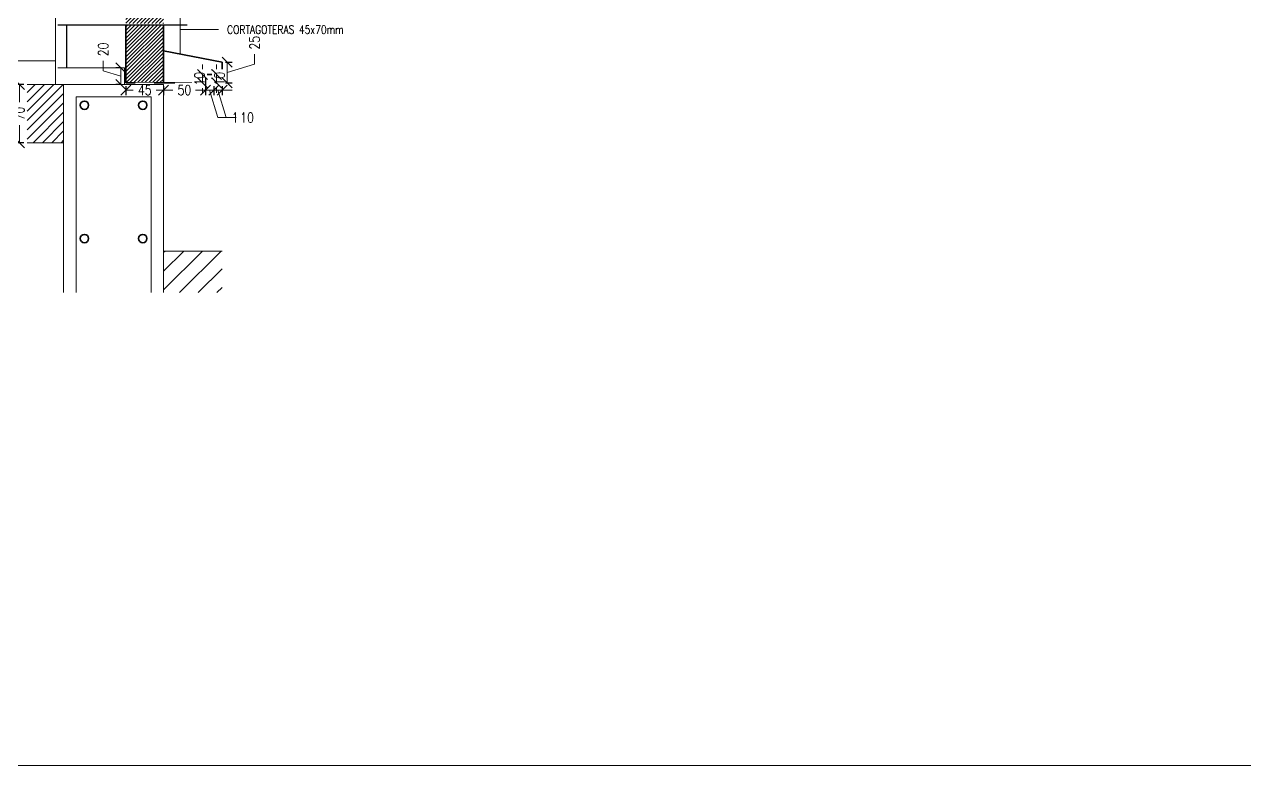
# Model space of a CAD drawing. Header units: metres. Extents: x -2 to 690, y -116 to 73.
# Drawn here: x 186.448 to 187.912, y 30.407 to 31.297 of the extents above; entities that cross this region are included whole.
import ezdxf

# ---------------------------------------------------------------- set-up
doc = ezdxf.new("R2010")
doc.units = ezdxf.units.M
doc.header["$LTSCALE"] = 5
doc.header["$MEASUREMENT"] = 0
doc.layers.get('0').update_dxf_attribs({"color": 30})
doc.layers.get('DEFPOINTS').update_dxf_attribs({"color": 210})
for name, color, linetype, lineweight in [('A-ANNO-DIMS', 3, 'Continuous', 18), ('A-ANNO-SYMB', 3, 'Continuous', 18), ('A-ANNO-TEXT', 3, 'Continuous', 18), ('A-DETL-PATT', 8, 'Continuous', 18), ('A-ELEV-MBE1', 7, 'Continuous', 35), ('A-ELEV-MBE2', 4, 'Continuous', 25)]:
    doc.layers.add(name, color=color, linetype=linetype, lineweight=lineweight)
doc.styles.add('E-ROMANS', font='romans.shx', dxfattribs={"width": 0.8})
doc.dimstyles.new('E-0010_TICK_12', dxfattribs={"dimscale": 0.001, "dimtxt": 12, "dimasz": 12, "dimexe": 6, "dimexo": 4, "dimgap": 6, "dimtad": 0, "dimdec": 0, "dimlfac": 1000, "dimzin": 0, "dimdsep": 46, "dimtxsty": 'E-ROMANS', "dimblk": 'OBLIQUE', "dimcen": 6, "dimclrd": 256, "dimclre": 256, "dimclrt": 256, "dimadec": 0, "dimazin": 0, "dimtfac": 1, "dimtdec": 0, "dimtmove": 1, "dimatfit": 3, "dimldrblk": 'OPEN90', "dimfxl": 1, "dimtfill": 1, "dimtolj": 1, "dimtzin": 0, "dimlwd": -1, "dimarcsym": 0})
doc.dimstyles.new('E-0100_TICK_12', dxfattribs={"dimscale": 0.001, "dimtxt": 120, "dimasz": 120, "dimexe": 60, "dimexo": 40, "dimgap": 60, "dimtad": 0, "dimzin": 0, "dimdsep": 46, "dimtxsty": 'E-ROMANS', "dimblk": 'OBLIQUE', "dimcen": 60, "dimclrd": 256, "dimclre": 256, "dimclrt": 256, "dimadec": 0, "dimazin": 0, "dimtfac": 1, "dimtmove": 1, "dimatfit": 3, "dimldrblk": 'OPEN90', "dimfxl": 1, "dimtfill": 1, "dimtolj": 1, "dimtzin": 0, "dimlwd": -1, "dimarcsym": 0})

# ---------------------------------------------------------------- blocks, each defined once
blk = doc.blocks.new('_Oblique')
at = {"color": 0, "linetype": 'ByBlock', "lineweight": -2}
blk.add_line((-0.5, -0.5), (0.5, 0.5), dxfattribs=at)
blk = doc.blocks.new('*D1786')
at = {"layer": 'A-ANNO-DIMS', "transparency": 16777216}
for p, q in [((186.5424080188817, 31.2408819341402), (186.5424080188817, 31.2528819341402)), ((186.5634080188817, 31.2345819341402), (186.5424080188817, 31.2408819341402)), ((186.5634080188817, 31.2245489550963), (186.5634080188817, 31.2446149131841))]:
    blk.add_line(p, q, dxfattribs=at)
at = {"layer": 'A-ANNO-DIMS', "lineweight": -2, "transparency": 16777216}
for p, q in [((186.5638663037295, 31.2446149131841), (186.5574080188817, 31.2446149131841)), ((186.5638663037295, 31.2245489550963), (186.5574080188817, 31.2245489550963))]:
    blk.add_line(p, q, dxfattribs=at)
at = {"layer": 'DEFPOINTS', "color": 0, "transparency": 16777216}
for p in [(186.5634080188817, 31.2446149131841), (186.5678663037295, 31.2446149131841), (186.5678663037295, 31.2245489550963)]:
    blk.add_point(p, dxfattribs=at)
at = {"layer": 'A-ANNO-DIMS', "transparency": 16777216, "xscale": 0.012, "yscale": 0.012, "zscale": 0.012, "rotation": 270}
blk.add_blockref('_Oblique', (186.5634080188817, 31.2245489550963), dxfattribs=at)
at = {"layer": 'A-ANNO-DIMS', "transparency": 16777216, "insert": (186.5424080188817, 31.26665336271166), "char_height": 0.012, "attachment_point": 5, "rotation": 90, "style": 'E-ROMANS', "bg_fill": 3, "box_fill_scale": 1.25, "bg_fill_color": 256, "bg_fill_true_color": 13158600, "bg_fill_transparency": 0}
blk.add_mtext('\\A1;20', dxfattribs=at)
at = {"layer": 'A-ANNO-DIMS', "transparency": 16777216, "xscale": 0.012, "yscale": 0.012, "zscale": 0.012, "rotation": 90}
blk.add_blockref('_Oblique', (186.5634080188817, 31.2446149131841), dxfattribs=at)
blk = doc.blocks.new('_Open90')
at = {"color": 0, "linetype": 'ByBlock', "lineweight": -2}
for p, q in [((0, 0), (-1, 0)), ((-0.5, 0.5), (0, 0)), ((0, 0), (-0.5, -0.5))]:
    blk.add_line(p, q, dxfattribs=at)
blk = doc.blocks.new('*D1787')
at = {"layer": 'A-ANNO-DIMS', "lineweight": -2, "transparency": 16777216}
for p, q in [((186.5697034355588, 31.22236062965951), (186.5697034355588, 31.21176394063907)), ((186.614851841249, 31.22243085280396), (186.614851841249, 31.21176394063907))]:
    blk.add_line(p, q, dxfattribs=at)
at = {"layer": 'A-ANNO-DIMS', "transparency": 16777216}
for p, q in [((186.5697034355588, 31.21776394063907), (186.5785062098325, 31.21776394063907)), ((186.614851841249, 31.21776394063907), (186.6060490669753, 31.21776394063907))]:
    blk.add_line(p, q, dxfattribs=at)
at = {"layer": 'DEFPOINTS', "color": 0, "transparency": 16777216}
for p in [(186.5697034355588, 31.22636062965951), (186.614851841249, 31.22643085280396), (186.614851841249, 31.21776394063907)]:
    blk.add_point(p, dxfattribs=at)
at = {"layer": 'A-ANNO-DIMS', "transparency": 16777216, "xscale": 0.012, "yscale": 0.012, "zscale": 0.012, "rotation": 180}
blk.add_blockref('_Oblique', (186.5697034355588, 31.21776394063907), dxfattribs=at)
at = {"layer": 'A-ANNO-DIMS', "transparency": 16777216, "xscale": 0.012, "yscale": 0.012, "zscale": 0.012}
blk.add_blockref('_Oblique', (186.614851841249, 31.21776394063907), dxfattribs=at)
at = {"layer": 'A-ANNO-DIMS', "transparency": 16777216, "insert": (186.5922776384039, 31.21776394063907), "char_height": 0.012, "attachment_point": 5, "style": 'E-ROMANS', "bg_fill": 3, "box_fill_scale": 1.25, "bg_fill_color": 256, "bg_fill_true_color": 13158600, "bg_fill_transparency": 0}
blk.add_mtext('\\A1;45', dxfattribs=at)
blk = doc.blocks.new('*D1788')
at = {"layer": 'A-ANNO-DIMS', "lineweight": -2, "transparency": 16777216}
for p, q in [((186.614851841249, 31.22236062965951), (186.614851841249, 31.21176394063907)), ((186.665016736454, 31.22236062965951), (186.665016736454, 31.21176394063907))]:
    blk.add_line(p, q, dxfattribs=at)
at = {"layer": 'A-ANNO-DIMS', "transparency": 16777216}
for p, q in [((186.614851841249, 31.21776394063907), (186.6261628602801, 31.21776394063907)), ((186.665016736454, 31.21776394063907), (186.6537057174229, 31.21776394063907))]:
    blk.add_line(p, q, dxfattribs=at)
at = {"layer": 'DEFPOINTS', "color": 0, "transparency": 16777216}
for p in [(186.614851841249, 31.22636062965951), (186.665016736454, 31.22636062965951), (186.665016736454, 31.21776394063907)]:
    blk.add_point(p, dxfattribs=at)
at = {"layer": 'A-ANNO-DIMS', "transparency": 16777216, "xscale": 0.012, "yscale": 0.012, "zscale": 0.012, "rotation": 180}
blk.add_blockref('_Oblique', (186.614851841249, 31.21776394063907), dxfattribs=at)
at = {"layer": 'A-ANNO-DIMS', "transparency": 16777216, "xscale": 0.012, "yscale": 0.012, "zscale": 0.012}
blk.add_blockref('_Oblique', (186.665016736454, 31.21776394063907), dxfattribs=at)
at = {"layer": 'A-ANNO-DIMS', "transparency": 16777216, "insert": (186.6399342888515, 31.21776394063907), "char_height": 0.012, "attachment_point": 5, "style": 'E-ROMANS', "bg_fill": 3, "box_fill_scale": 1.25, "bg_fill_color": 256, "bg_fill_true_color": 13158600, "bg_fill_transparency": 0}
blk.add_mtext('\\A1;50', dxfattribs=at)
blk = doc.blocks.new('*D1789')
at = {"layer": 'A-ANNO-DIMS', "transparency": 16777216}
for p, q in [((186.6617246219614, 31.23639360870341), (186.6617246219614, 31.24839360870341)), ((186.6617246219614, 31.22636062965951), (186.6617246219614, 31.21436062965951))]:
    blk.add_line(p, q, dxfattribs=at)
at = {"layer": 'A-ANNO-DIMS', "lineweight": -2, "transparency": 16777216}
for p, q in [((186.661016736454, 31.23639360870341), (186.6557246219614, 31.23639360870341)), ((186.661016736454, 31.22636062965951), (186.6557246219614, 31.22636062965951))]:
    blk.add_line(p, q, dxfattribs=at)
at = {"layer": 'A-ANNO-DIMS', "transparency": 16777216, "insert": (186.6580689532581, 31.23137711918147), "char_height": 0.012, "attachment_point": 5, "rotation": 90, "style": 'E-ROMANS', "bg_fill": 3, "box_fill_scale": 1.25, "bg_fill_color": 256, "bg_fill_true_color": 13158600, "bg_fill_transparency": 0}
blk.add_mtext('\\A1;10', dxfattribs=at)
at = {"layer": 'A-ANNO-DIMS', "transparency": 16777216}
blk.add_line((186.6617246219614, 31.22636062965951), (186.6617246219614, 31.23639360870341), dxfattribs=at)
at = {"layer": 'DEFPOINTS', "color": 0, "transparency": 16777216}
for p in [(186.6617246219614, 31.23639360870341), (186.665016736454, 31.23639360870341), (186.665016736454, 31.22636062965951)]:
    blk.add_point(p, dxfattribs=at)
at = {"layer": 'A-ANNO-DIMS', "transparency": 16777216, "xscale": 0.012, "yscale": 0.012, "zscale": 0.012}
for p, rotation in [((186.6617246219614, 31.23639360870341), 270), ((186.6617246219614, 31.22636062965951), 90)]:
    blk.add_blockref('_Oblique', p, dxfattribs=dict(at, rotation=rotation))
blk = doc.blocks.new('*D1790')
at = {"layer": 'A-ANNO-DIMS', "lineweight": -2, "transparency": 16777216}
for p, q in [((186.665016736454, 31.23239360870341), (186.665016736454, 31.21176394063907)), ((186.6750497154979, 31.23239360870341), (186.6750497154979, 31.21176394063907))]:
    blk.add_line(p, q, dxfattribs=at)
at = {"layer": 'A-ANNO-DIMS', "transparency": 16777216}
for p, q in [((186.665016736454, 31.21776394063907), (186.653016736454, 31.21776394063907)), ((186.6750497154979, 31.21776394063907), (186.665016736454, 31.21776394063907)), ((186.6750497154979, 31.21776394063907), (186.665016736454, 31.21776394063907)), ((186.6700332259759, 31.21776394063907), (186.6799332259759, 31.18476394063907)), ((186.6750497154979, 31.21776394063907), (186.6870497154979, 31.21776394063907)), ((186.6799332259759, 31.18476394063907), (186.6919332259759, 31.18476394063907))]:
    blk.add_line(p, q, dxfattribs=at)
at = {"layer": 'DEFPOINTS', "color": 0, "transparency": 16777216}
for p in [(186.665016736454, 31.23639360870341), (186.6750497154979, 31.23639360870341), (186.665016736454, 31.21776394063907)]:
    blk.add_point(p, dxfattribs=at)
at = {"layer": 'A-ANNO-DIMS', "transparency": 16777216, "xscale": 0.012, "yscale": 0.012, "zscale": 0.012}
blk.add_blockref('_Oblique', (186.665016736454, 31.21776394063907), dxfattribs=at)
at = {"layer": 'A-ANNO-DIMS', "transparency": 16777216, "xscale": 0.012, "yscale": 0.012, "zscale": 0.012, "rotation": 180}
blk.add_blockref('_Oblique', (186.6750497154979, 31.21776394063907), dxfattribs=at)
at = {"layer": 'A-ANNO-DIMS', "transparency": 16777216, "insert": (186.7050189402616, 31.18476394063907), "char_height": 0.012, "attachment_point": 5, "style": 'E-ROMANS', "bg_fill": 3, "box_fill_scale": 1.25, "bg_fill_color": 256, "bg_fill_true_color": 13158600, "bg_fill_transparency": 0}
blk.add_mtext('\\A1;10', dxfattribs=at)
blk = doc.blocks.new('*D1655')
at = {"layer": 'A-ANNO-DIMS', "transparency": 16777216}
for p, q in [((186.6783418299904, 31.23639360870341), (186.6783418299904, 31.24839360870341)), ((186.6783418299904, 31.22636062965951), (186.6783418299904, 31.21436062965951))]:
    blk.add_line(p, q, dxfattribs=at)
at = {"layer": 'A-ANNO-DIMS', "lineweight": -2, "transparency": 16777216}
for p, q in [((186.6790497154979, 31.23639360870341), (186.6843418299904, 31.23639360870341)), ((186.6790497154979, 31.22636062965951), (186.6843418299904, 31.22636062965951))]:
    blk.add_line(p, q, dxfattribs=at)
at = {"layer": 'A-ANNO-DIMS', "transparency": 16777216, "insert": (186.6819974986937, 31.23137711918147), "char_height": 0.012, "attachment_point": 5, "rotation": 90, "style": 'E-ROMANS', "bg_fill": 3, "box_fill_scale": 1.25, "bg_fill_color": 256, "bg_fill_true_color": 13158600, "bg_fill_transparency": 0}
blk.add_mtext('\\A1;10', dxfattribs=at)
at = {"layer": 'A-ANNO-DIMS', "transparency": 16777216}
blk.add_line((186.6783418299904, 31.22636062965951), (186.6783418299904, 31.23639360870341), dxfattribs=at)
at = {"layer": 'DEFPOINTS', "color": 0, "transparency": 16777216}
for p in [(186.6750497154979, 31.23639360870341), (186.6783418299904, 31.23639360870341), (186.6750497154979, 31.22636062965951)]:
    blk.add_point(p, dxfattribs=at)
at = {"layer": 'A-ANNO-DIMS', "transparency": 16777216, "xscale": 0.012, "yscale": 0.012, "zscale": 0.012}
for p, rotation in [((186.6783418299904, 31.23639360870341), 270), ((186.6783418299904, 31.22636062965951), 90)]:
    blk.add_blockref('_Oblique', p, dxfattribs=dict(at, rotation=rotation))
blk = doc.blocks.new('*D1791')
at = {"layer": 'A-ANNO-DIMS', "transparency": 16777216}
for p, q in [((186.6750497154979, 31.21776394063907), (186.6630497154979, 31.21776394063907)), ((186.6750497154979, 31.21776394063907), (186.6850826945345, 31.21776394063907)), ((186.6750497154979, 31.21776394063907), (186.6850826945345, 31.21776394063907)), ((186.6800662050162, 31.21776394063907), (186.6899662050162, 31.18476394063907)), ((186.6850826945345, 31.21776394063907), (186.6970826945345, 31.21776394063907)), ((186.6899662050162, 31.18476394063907), (186.7019662050162, 31.18476394063907))]:
    blk.add_line(p, q, dxfattribs=at)
at = {"layer": 'A-ANNO-DIMS', "lineweight": -2, "transparency": 16777216}
for p, q in [((186.6750497154979, 31.22236062965951), (186.6750497154979, 31.21176394063907)), ((186.6850826945345, 31.22236062965951), (186.6850826945345, 31.21176394063907))]:
    blk.add_line(p, q, dxfattribs=at)
at = {"layer": 'DEFPOINTS', "color": 0, "transparency": 16777216}
for p in [(186.6750497154979, 31.22636062965951), (186.6850826945345, 31.22636062965951), (186.6850826945345, 31.21776394063907)]:
    blk.add_point(p, dxfattribs=at)
at = {"layer": 'A-ANNO-DIMS', "transparency": 16777216, "xscale": 0.012, "yscale": 0.012, "zscale": 0.012}
blk.add_blockref('_Oblique', (186.6750497154979, 31.21776394063907), dxfattribs=at)
at = {"layer": 'A-ANNO-DIMS', "transparency": 16777216, "xscale": 0.012, "yscale": 0.012, "zscale": 0.012, "rotation": 180}
blk.add_blockref('_Oblique', (186.6850826945345, 31.21776394063907), dxfattribs=at)
at = {"layer": 'A-ANNO-DIMS', "transparency": 16777216, "insert": (186.7150519193019, 31.18476394063907), "char_height": 0.012, "attachment_point": 5, "style": 'E-ROMANS', "bg_fill": 3, "box_fill_scale": 1.25, "bg_fill_color": 256, "bg_fill_true_color": 13158600, "bg_fill_transparency": 0}
blk.add_mtext('\\A1;10', dxfattribs=at)
blk = doc.blocks.new('*D1792')
at = {"layer": 'A-ANNO-DIMS', "transparency": 16777216}
for p, q in [((186.7240826945345, 31.24880185345711), (186.7240826945345, 31.26080185345711)), ((186.6910826945345, 31.22636062965951), (186.6910826945345, 31.25144307725471)), ((186.6910826945345, 31.23890185345711), (186.7240826945345, 31.24880185345711))]:
    blk.add_line(p, q, dxfattribs=at)
at = {"layer": 'A-ANNO-DIMS', "lineweight": -2, "transparency": 16777216}
for p, q in [((186.6890826945345, 31.25144307725471), (186.6970826945345, 31.25144307725471)), ((186.6890826945345, 31.22636062965951), (186.6970826945345, 31.22636062965951))]:
    blk.add_line(p, q, dxfattribs=at)
at = {"layer": 'DEFPOINTS', "color": 0, "transparency": 16777216}
for p in [(186.6850826945345, 31.25144307725471), (186.6910826945345, 31.25144307725471), (186.6850826945345, 31.22636062965951)]:
    blk.add_point(p, dxfattribs=at)
at = {"layer": 'A-ANNO-DIMS', "transparency": 16777216, "xscale": 0.012, "yscale": 0.012, "zscale": 0.012}
for p, rotation in [((186.6910826945345, 31.25144307725471), 90), ((186.6910826945345, 31.22636062965951), 270)]:
    blk.add_blockref('_Oblique', p, dxfattribs=dict(at, rotation=rotation))
at = {"layer": 'A-ANNO-DIMS', "transparency": 16777216, "insert": (186.7240826945345, 31.27457328202857), "char_height": 0.012, "attachment_point": 5, "rotation": 90, "style": 'E-ROMANS', "bg_fill": 3, "box_fill_scale": 1.25, "bg_fill_color": 256, "bg_fill_true_color": 13158600, "bg_fill_transparency": 0}
blk.add_mtext('\\A1;25', dxfattribs=at)
blk = doc.blocks.new('*D1806')
at = {"layer": 'A-ANNO-DIMS', "lineweight": -2, "transparency": 16777216}
for p, q in [((186.4472462741349, 31.2245489550963), (186.4358447721195, 31.2245489550963)), ((186.4472462741349, 31.1545489550963), (186.4358447721195, 31.1545489550963))]:
    blk.add_line(p, q, dxfattribs=at)
at = {"layer": 'A-ANNO-DIMS', "transparency": 16777216}
for p, q in [((186.4418447721195, 31.2245489550963), (186.4418447721195, 31.20332038366772)), ((186.4418447721195, 31.1545489550963), (186.4418447721195, 31.17577752652487))]:
    blk.add_line(p, q, dxfattribs=at)
at = {"layer": 'DEFPOINTS', "color": 0, "transparency": 16777216}
for p in [(186.4512462741349, 31.2245489550963), (186.4418447721195, 31.1545489550963), (186.4512462741349, 31.1545489550963)]:
    blk.add_point(p, dxfattribs=at)
at = {"layer": 'A-ANNO-DIMS', "transparency": 16777216, "xscale": 0.012, "yscale": 0.012, "zscale": 0.012}
for p, rotation in [((186.4418447721195, 31.2245489550963), 90), ((186.4418447721195, 31.1545489550963), 270)]:
    blk.add_blockref('_Oblique', p, dxfattribs=dict(at, rotation=rotation))
at = {"layer": 'A-ANNO-DIMS', "transparency": 16777216, "insert": (186.4418447721195, 31.18954895509633), "char_height": 0.012, "attachment_point": 5, "rotation": 90, "style": 'E-ROMANS', "bg_fill": 3, "box_fill_scale": 1.25, "bg_fill_color": 256, "bg_fill_true_color": 13158600, "bg_fill_transparency": 0}
blk.add_mtext('\\A1;70', dxfattribs=at)

msp = doc.modelspace()

# ---------------------------------------------------------------- hatches: boundary and pattern name
at = {"layer": 'A-DETL-PATT'}
h = msp.add_hatch(dxfattribs=at)
h.set_pattern_fill('ANSI31', color=256, scale=0.001)
h.set_pattern_definition([(45, (33.63702274121442, 1.175058835911042), (-0.002245064030267288, 0.002245064030267288), [])])
h.paths.add_polyline_path([(186.569764687775, 31.2263606296595), (186.6147646877749, 31.22636062965951), (186.6147034355588, 31.29561693504284), (186.5697034355588, 31.29561693504284)])
h.paths.add_polyline_path([(186.6147034355587, 31.35966766857099), (186.5697034355587, 31.35966766857099), (186.5697034355587, 31.29773489692079), (186.6147034355588, 31.29773489692079)])
h = msp.add_hatch(dxfattribs=at)
h.set_pattern_fill('ANSI31', color=256, scale=0.005)
h.set_pattern_definition([(45, (33.72135987304367, 1.181263004589511), (-0.01122532015133644, 0.01122532015133644), [])])
h.paths.add_polyline_path([(186.6850565664271, 30.9745489550963), (186.614851841249, 30.9745489550963), (186.614851841249, 31.0245489550963), (186.6850565664272, 31.0245489550963)])

# ---------------------------------------------------------------- linework, layer by layer
at = {"layer": 'A-ANNO-SYMB'}
for p, q in [((186.5678663037295, 31.24461491318409), (186.4878610460335, 31.24461491318409)), ((186.5678663037295, 31.24461491318409), (186.5678663037295, 31.2245489550963)), ((186.494851841249, 31.2245489550963), (186.4512462741349, 31.2245489550963)), ((186.5678663037295, 31.2245489550963), (186.614851841249, 31.2245489550963)), ((186.614851841249, 31.2245489550963), (186.614851841249, 31.21370603641601)), ((186.494851841249, 31.1545489550963), (186.4512462741349, 31.1545489550963)), ((186.614851841249, 31.0245489550963), (186.6850565664272, 31.0245489550963))]:
    msp.add_line(p, q, dxfattribs=at)
at = {"layer": 'A-ELEV-MBE1'}
for p, q in [((186.5697034355588, 31.29561693504284), (186.5697034355588, 31.22636062965951)), ((186.614851841249, 31.29561693504284), (186.614851841249, 31.22636062965951)), ((186.6850826945345, 31.25144307725471), (186.614851841249, 31.2648031498514)), ((186.6850826945345, 31.22636062965951), (186.6850826945345, 31.25144307725471)), ((186.665016736454, 31.23639360870341), (186.665016736454, 31.22636062965951)), ((186.6750497154979, 31.23639360870341), (186.665016736454, 31.23639360870341)), ((186.6750497154979, 31.23639360870341), (186.6750497154979, 31.22636062965951)), ((186.614851841249, 31.22636062965951), (186.5697034355588, 31.22636062965951)), ((186.665016736454, 31.22636062965951), (186.614851841249, 31.22636062965951)), ((186.6850826945345, 31.22636062965951), (186.6750497154979, 31.22636062965951))]:
    msp.add_line(p, q, dxfattribs=at)
for centre in [(186.519851841249, 31.1995489550963), (186.519851841249, 31.03954895509629), (186.589851841249, 31.03954895509629)]:
    msp.add_circle(centre, 0.005, dxfattribs=at)
at = {"layer": 'A-ELEV-MBE2'}
for p, q in [((186.6432312556033, 31.29561693504284), (186.4878610460335, 31.29561693504284)), ((186.4984467881021, 31.29561693504284), (186.4984467881021, 31.24461491318409))]:
    msp.add_line(p, q, dxfattribs=at)

# ---------------------------------------------------------------- next in the draw order: dimensions: what is measured, and where the dimension line sits
at = {"layer": 'A-ANNO-DIMS'}
for base, p1, p2, picture, middle in [((186.5634080188817, 31.2446149131841), (186.5678663037295, 31.2245489550963), (186.5678663037295, 31.2446149131841), '*D1786', (186.5424080188817, 31.25888193414023)), ((186.4418447721195, 31.1545489550963), (186.4512462741349, 31.2245489550963), (186.4512462741349, 31.1545489550963), '*D1806', (186.4418447721195, 31.18954895509633))]:
    dim = msp.add_linear_dim(base=base, p1=p1, p2=p2, angle=90, dimstyle='E-0010_TICK_12', dxfattribs=at)
    dim.commit()
    dim.dimension.update_dxf_attribs({"geometry": picture, "text_midpoint": middle})

# ---------------------------------------------------------------- next in the draw order: hatches: boundary and pattern name
at = {"layer": 'A-DETL-PATT'}
h = msp.add_hatch(dxfattribs=at)
h.set_pattern_fill('ANSI31', color=256, scale=0.0025)
h.set_pattern_definition([(45, (33.60135987304366, 1.181263004589511), (-0.00561266007566822, 0.005612660075668221), [])])
h.paths.add_polyline_path([(186.494851841249, 31.2245489550963), (186.4512462741349, 31.2245489550963), (186.4512462741349, 31.1545489550963), (186.494851841249, 31.1545489550963)])

# ---------------------------------------------------------------- next in the draw order: dimensions: what is measured, and where the dimension line sits
at = {"layer": 'A-ANNO-DIMS'}
dim = msp.add_linear_dim(base=(186.614851841249, 31.21776394063907), p1=(186.5697034355588, 31.22636062965951), p2=(186.614851841249, 31.22643085280396), angle=180, dimstyle='E-0010_TICK_12', dxfattribs=at)
dim.commit()
dim.dimension.update_dxf_attribs({"geometry": '*D1787', "text_midpoint": (186.5922776384039, 31.21776394063907)})

# ---------------------------------------------------------------- next in the draw order: leaders
at = {"layer": 'A-ANNO-TEXT', "annotation_type": 0, "has_hookline": 1, "hookline_direction": 1}
msp.add_leader([(186.485140889999, 31.2245489550963), (186.485140889999, 31.25284474692869), (186.4377919572054, 31.25284474692869)], dimstyle='E-0100_TICK_12', override={"dimasz": 0.05, "dimtad": 0, "dimldrblk": 'Open90'}, dxfattribs=at)

# ---------------------------------------------------------------- next in the draw order: linework, layer by layer
at = {"layer": 'A-ANNO-SYMB'}
msp.add_lwpolyline([(186.599851841249, 30.9745489550963), (186.599851841249, 31.2095489550963), (186.509851841249, 31.2095489550963), (186.509851841249, 30.9745489550963)], dxfattribs=at)
at = {"layer": 'A-ELEV-MBE1'}
msp.add_circle((186.589851841249, 31.1995489550963), 0.005, dxfattribs=at)

# ---------------------------------------------------------------- next in the draw order: dimensions: what is measured, and where the dimension line sits
at = {"layer": 'A-ANNO-DIMS'}
dim = msp.add_linear_dim(base=(186.665016736454, 31.21776394063907), p1=(186.614851841249, 31.22636062965951), p2=(186.665016736454, 31.22636062965951), angle=180, dimstyle='E-0010_TICK_12', dxfattribs=at)
dim.commit()
dim.dimension.update_dxf_attribs({"geometry": '*D1788', "text_midpoint": (186.6399342888515, 31.21776394063907)})

# ---------------------------------------------------------------- next in the draw order: linework, layer by layer
at = {"layer": 'A-ANNO-SYMB'}
msp.add_lwpolyline([(186.614851841249, 30.9745489550963), (186.614851841249, 31.2245489550963), (186.494851841249, 31.2245489550963), (186.494851841249, 30.9745489550963)], dxfattribs=at)

# ---------------------------------------------------------------- next in the draw order: dimensions: what is measured, and where the dimension line sits
at = {"layer": 'A-ANNO-DIMS'}
dim = msp.add_linear_dim(base=(186.6617246219614, 31.23639360870341), p1=(186.665016736454, 31.22636062965951), p2=(186.665016736454, 31.23639360870341), angle=90, dimstyle='E-0010_TICK_12', dxfattribs=at)
dim.commit()
dim.dimension.update_dxf_attribs({"geometry": '*D1789', "text_midpoint": (186.6580689532581, 31.23137711918147), "dimtype": 160})

# ---------------------------------------------------------------- next in the draw order: dimensions: what is measured, and where the dimension line sits
dim = msp.add_linear_dim(base=(186.665016736454, 31.21776394063907), p1=(186.6750497154979, 31.23639360870341), p2=(186.665016736454, 31.23639360870341), angle=180, dimstyle='E-0010_TICK_12', dxfattribs=at)
dim.commit()
dim.dimension.update_dxf_attribs({"geometry": '*D1790', "text_midpoint": (186.6979332259759, 31.18476394063907)})

# ---------------------------------------------------------------- next in the draw order: dimensions: what is measured, and where the dimension line sits
dim = msp.add_linear_dim(base=(186.6783418299904, 31.23639360870341), p1=(186.6750497154979, 31.22636062965951), p2=(186.6750497154979, 31.23639360870341), angle=90, dimstyle='E-0010_TICK_12', dxfattribs=at)
dim.commit()
dim.dimension.update_dxf_attribs({"geometry": '*D1655', "text_midpoint": (186.6819974986937, 31.23137711918147), "dimtype": 160})

# ---------------------------------------------------------------- next in the draw order: dimensions: what is measured, and where the dimension line sits
dim = msp.add_linear_dim(base=(186.6850826945345, 31.21776394063907), p1=(186.6750497154979, 31.22636062965951), p2=(186.6850826945345, 31.22636062965951), angle=180, dimstyle='E-0010_TICK_12', dxfattribs=at)
dim.commit()
dim.dimension.update_dxf_attribs({"geometry": '*D1791', "text_midpoint": (186.7079662050162, 31.18476394063907)})

# ---------------------------------------------------------------- next in the draw order: dimensions: what is measured, and where the dimension line sits
dim = msp.add_linear_dim(base=(186.6910826945345, 31.25144307725471), p1=(186.6850826945345, 31.22636062965951), p2=(186.6850826945345, 31.25144307725471), angle=90, dimstyle='E-0010_TICK_12', dxfattribs=at)
dim.commit()
dim.dimension.update_dxf_attribs({"geometry": '*D1792', "text_midpoint": (186.7240826945345, 31.26680185345714)})

# ---------------------------------------------------------------- next in the draw order: linework, layer by layer
msp.add_lwpolyline([(178.8631078740273, 35.07267027326191), (188.9087831610602, 35.07267027326191), (188.9087831610602, 30.40662570059624), (178.8631078740273, 30.40662570059624)], close=True, dxfattribs=at)

# ---------------------------------------------------------------- next in the draw order: texts
at = {"layer": 'A-ANNO-TEXT', "insert": (186.6911429320344, 31.29044180487129), "char_height": 0.01, "attachment_point": 4, "style": 'E-ROMANS'}
msp.add_mtext('CORTAGOTERAS 45x70mm', dxfattribs=at)

# ---------------------------------------------------------------- next in the draw order: leaders
at = {"layer": 'A-ANNO-TEXT', "annotation_type": 0, "has_hookline": 1, "hookline_direction": 1, "horizontal_direction": (-1, 4.402534534871613e-12, 0)}
msp.add_leader([(186.6346683472281, 31.26103343972959), (186.6346683472281, 31.29047620177992), (186.680811599626, 31.2904762017797)], dimstyle='E-0100_TICK_12', override={"dimasz": 0.05, "dimtad": 0, "dimldrblk": 'Open90'}, dxfattribs=at)

doc.saveas('drawing.dxf')
